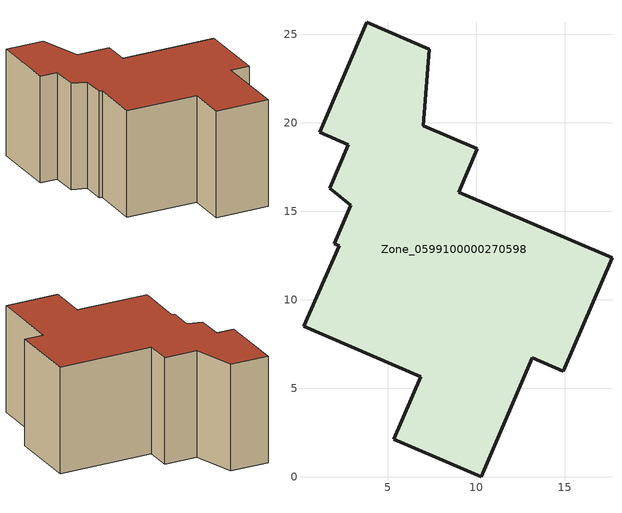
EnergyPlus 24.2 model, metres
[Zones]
Zone_0599100000270598
 floor ground (C_G): 2.25,13.04 1.96,13.16 2.89,15.33 1.71,16.29 2.77,18.76 1.14,19.46 3.81,25.67 7.35,24.16 7.01,19.83 10.04,18.52 8.99,16.08 17.66,12.36 14.91,5.96 13.16,6.71 10.27,0 5.34,2.12 6.85,5.65 0.23,8.5 z0
 wall outside (C_F): 10.04,18.52 7.01,19.83 7.35,24.16 3.81,25.67 1.14,19.46 2.77,18.76 1.71,16.29 2.89,15.33 1.96,13.16 2.25,13.04 0.23,8.5 6.85,5.65 5.34,2.12 10.27,0 13.16,6.71 14.91,5.96 17.66,12.36 8.99,16.08 10.04,18.52 z0:10.73
 roof outside (C_R): 0.23,8.5 6.85,5.65 5.34,2.12 10.27,0 13.16,6.71 14.91,5.96 17.66,12.36 8.99,16.08 10.04,18.52 7.01,19.83 7.35,24.16 3.81,25.67 1.14,19.46 2.77,18.76 1.71,16.29 2.89,15.33 1.96,13.16 2.25,13.04 z10.73
[BUILDING]
Pand.0599100000270598: North Axis=0; Terrain=City; Loads Convergence Tolerance Value=0.04; Temperature Convergence Tolerance Value=0.4; Solar Distribution=FullExterior; Maximum Number of Warmup Days=25; Minimum Number of Warmup Days=1
[Site:Location]
Rotterdam.The.Hague.AP_ZH_NLD Design_Conditions: Latitude=51.96; Longitude=4.45; Time Zone=1; Elevation=-4.5
[SITE:GROUNDTEMPERATURE:BUILDINGSURFACE]
18, 18, 18, 18, 18, 18, 18, 18, 18, 18, 18, 18
[MATERIAL] Thermal Absorptance=0.9; Solar Absorptance=0.7; Visible Absorptance=0.7
Name | Roughness | Thickness | Conductivity | Density | Specific Heat
G.D.1965 | MediumSmooth | 0.15 | 1 | 540 | 1210
F.D.1965 | Rough | 0.3 | 0.857143 | 1920 | 840
R.D.1965 | MediumRough | 0.2 | 0.08 | 1500 | 1000
[CONSTRUCTION]
C_G: G.D.1965
C_F: F.D.1965
C_R: R.D.1965
[ZONE]
Zone_0599100000270598: Type=1; Multiplier=1; Ceiling Height=Autocalculate; Volume=Autocalculate; Floor Area=autocalculate; Part of Total Floor Area=Yes
[ZONEINFILTRATION:DESIGNFLOWRATE]
Infil_Zone_0599100000270598: Zone or ZoneList or Space or SpaceList=Zone_0599100000270598; Schedule=AlwaysOn; Design Flow Rate Calculation Method=Flow/Area; Flow Rate per Floor Area=0.0042; Constant Term Coefficient=1; Temperature Term Coefficient=0; Velocity Term Coefficient=0; Velocity Squared Term Coefficient=0
[HVACTEMPLATE:ZONE:IDEALLOADSAIRSYSTEM]
Zone_0599100000270598: Maximum Heating Supply Air Temperature=50; Minimum Cooling Supply Air Temperature=13; Maximum Heating Supply Air Humidity Ratio=0.0156; Minimum Cooling Supply Air Humidity Ratio=0.0077; Heating Limit=NoLimit; Cooling Limit=NoLimit; Dehumidification Control Type=ConstantSensibleHeatRatio; Cooling Sensible Heat Ratio=0.7; Dehumidification Setpoint=60; Humidification Control Type=None; Humidification Setpoint=30; Outdoor Air Method=None; Outdoor Air Flow Rate per Person=0.00944; Outdoor Air Flow Rate per Zone Floor Area=0; Outdoor Air Flow Rate per Zone=0; Demand Controlled Ventilation Type=None; Outdoor Air Economizer Type=NoEconomizer; Heat Recovery Type=None; Sensible Heat Recovery Effectiveness=0.7; Latent Heat Recovery Effectiveness=0.65
[ZONECONTROL:THERMOSTAT]
ThermostatControl_Zone_0599100000270598: Zone or ZoneList=Zone_0599100000270598; Control Type Schedule=DualSetpointControlType; Control 1=Thermostat_Zone_0599100000270598; Temperature Difference Between Cutout And Setpoint=0
[THERMOSTATSETPOINT:DUALSETPOINT]
Thermostat_Zone_0599100000270598: Heating Setpoint Temperature Schedule=HeatingSetpoint_Zone_0599100000270598; Cooling Setpoint Temperature Schedule=CoolingSetpoint_Zone_0599100000270598
[SCHEDULE:COMPACT]
HeatingSetpoint_Zone_0599100000270598: Through: 12/31, For: AllDays, Until: 24:00, 21
CoolingSetpoint_Zone_0599100000270598: Through: 12/31, For: AllDays, Until: 24:00, 24
DualSetpointControlType: Through: 12/31, For: AllDays, Until: 24:00, 4
AlwaysOn: Through: 12/31, For: AllDays, Until: 24:00, 1
